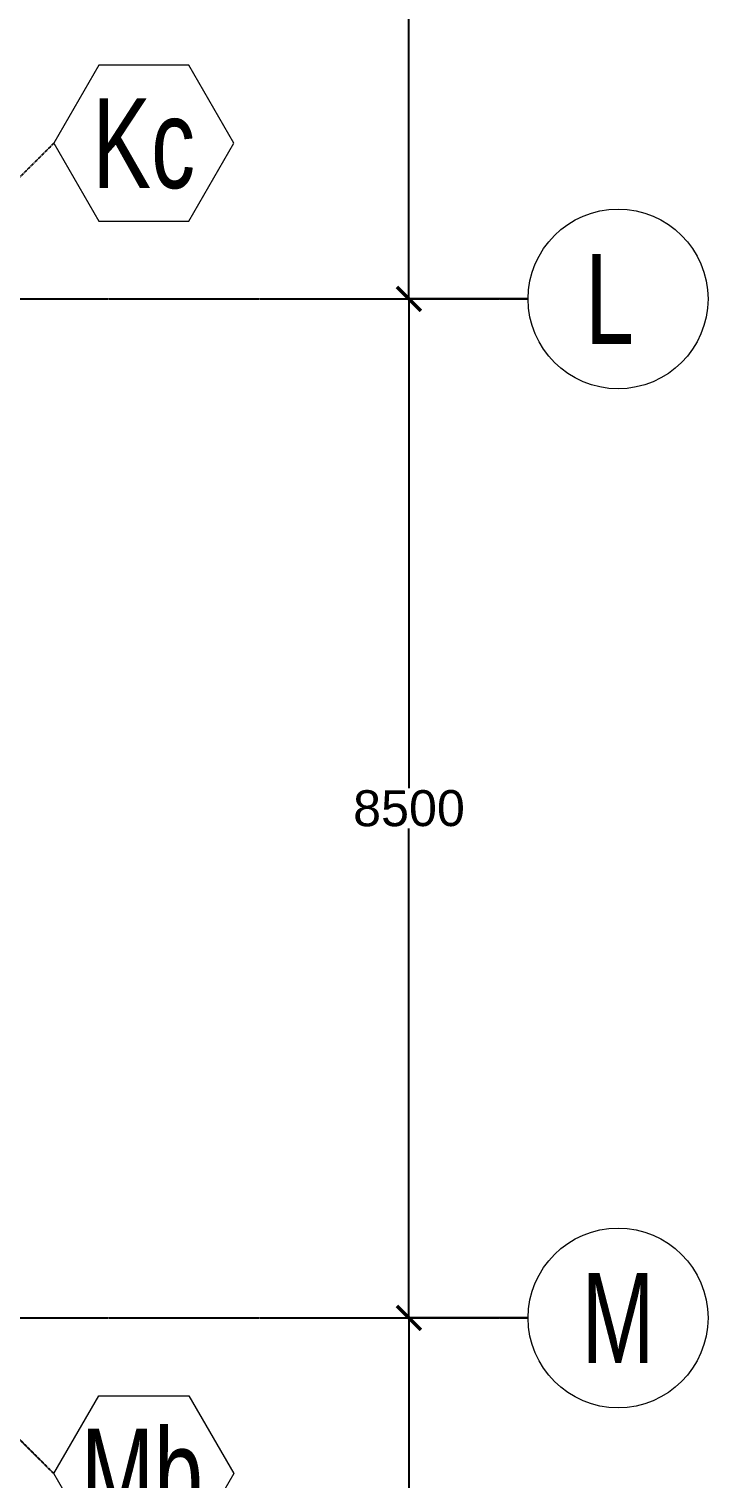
# Model space of a CAD drawing. Header units: millimetres. Extents: x -12345 to 95575, y -14368 to 31862.
# Drawn here: x 89912 to 95575, y 7156 to 19251 of the extents above; entities that cross this region are included whole.
import ezdxf
from ezdxf.enums import TextEntityAlignment as Align

# ---------------------------------------------------------------- set-up
doc = ezdxf.new("R2010")
doc.units = ezdxf.units.MM
doc.header["$LTSCALE"] = 0.95
doc.linetypes.add('DXK_LINE_DOT3', pattern=[5.9187, 2.979, -0.9799, 0.9799, -0.9799])
doc.layers.get('0').update_dxf_attribs({"color": 255})
for name, color, linetype in [('COTAS', 8, 'Continuous'), ('HCB-EJES', 1, 'Continuous'), ('HCB-ROTULOS', 2, 'Continuous')]:
    doc.layers.add(name, color=color, linetype=linetype)
doc.layers.add('HCB_EJES', color=1, linetype='DXK_LINE_DOT3', lineweight=9)
doc.styles.add('VERDANA', font='arial.ttf')
doc.dimstyles.new('1.125', dxfattribs={"dimscale": 0, "dimtxt": 300, "dimasz": 200, "dimexe": 4, "dimexo": 4, "dimgap": 15, "dimtad": 0, "dimdec": 0, "dimzin": 4, "dimdsep": 46, "dimtxsty": 'VERDANA', "dimblk": 'ARCHTICK', "dimcen": -10, "dimclrd": 256, "dimclrt": 3, "dimadec": 0, "dimazin": 0, "dimtfac": 1, "dimtdec": 0, "dimtmove": 2, "dimatfit": 0, "dimldrblk": 'OBLIQUE', "dimfxl": 0.05, "dimtolj": 1, "dimtzin": 0, "dimarcsym": 0})

# ---------------------------------------------------------------- blocks, each defined once
blk = doc.blocks.new('_ArchTick')
at = {"color": 0, "linetype": 'ByBlock', "const_width": 0.15}
blk.add_lwpolyline([(-0.5, -0.5), (0.5, 0.5)], dxfattribs=at)
blk = doc.blocks.new('*D596')
at = {"layer": 'COTAS', "color": 0, "lineweight": -2, "transparency": 16777216}
for p, q in [((94071, 25500), (93077, 25500)), ((94071, 17000), (93077, 17000))]:
    blk.add_line(p, q, dxfattribs=at)
at = {"layer": 'COTAS', "lineweight": -2, "transparency": 16777216}
for p, q in [((93081, 25500), (93081, 21418)), ((93081, 17000), (93081, 21082))]:
    blk.add_line(p, q, dxfattribs=at)
at = {"layer": 'Defpoints', "color": 0, "transparency": 16777216}
for p in [(93081, 25500), (94075, 25500), (94075, 17000)]:
    blk.add_point(p, dxfattribs=at)
at = {"layer": 'COTAS', "lineweight": -2, "transparency": 16777216, "xscale": 200, "yscale": 200, "zscale": 200}
for p, rotation in [((93081, 25500), 90), ((93081, 17000), 270)]:
    blk.add_blockref('_ArchTick', p, dxfattribs=dict(at, rotation=rotation))
at = {"layer": 'COTAS', "color": 3, "transparency": 16777216, "insert": (93081, 21250), "char_height": 300, "attachment_point": 5, "rotation": 0.1, "style": 'VERDANA'}
blk.add_mtext('\\A1;8500', dxfattribs=at)
blk = doc.blocks.new('_Oblique')
at = {"color": 0, "linetype": 'ByBlock', "lineweight": -2}
blk.add_line((-0.5, -0.5), (0.5, 0.5), dxfattribs=at)
blk = doc.blocks.new('*D597')
at = {"layer": 'COTAS', "color": 0, "lineweight": -2, "transparency": 16777216}
for p, q in [((94071, 17000), (93077, 17000)), ((94071, 8500), (93077, 8500))]:
    blk.add_line(p, q, dxfattribs=at)
at = {"layer": 'COTAS', "lineweight": -2, "transparency": 16777216}
for p, q in [((93081, 17000), (93081, 12918)), ((93081, 8500), (93081, 12582))]:
    blk.add_line(p, q, dxfattribs=at)
at = {"layer": 'Defpoints', "color": 0, "transparency": 16777216}
for p in [(94075, 17000), (93081, 8500), (94075, 8500)]:
    blk.add_point(p, dxfattribs=at)
at = {"layer": 'COTAS', "lineweight": -2, "transparency": 16777216, "xscale": 200, "yscale": 200, "zscale": 200}
for p, rotation in [((93081, 17000), 90), ((93081, 8500), 270)]:
    blk.add_blockref('_ArchTick', p, dxfattribs=dict(at, rotation=rotation))
at = {"layer": 'COTAS', "color": 3, "transparency": 16777216, "insert": (93081, 12750), "char_height": 300, "attachment_point": 5, "rotation": 0.1, "style": 'VERDANA'}
blk.add_mtext('\\A1;8500', dxfattribs=at)
blk = doc.blocks.new('*D598')
at = {"layer": 'COTAS', "color": 0, "lineweight": -2, "transparency": 16777216}
for p, q in [((94071, 8500), (93077, 8500)), ((94071, 0), (93077, 0))]:
    blk.add_line(p, q, dxfattribs=at)
at = {"layer": 'COTAS', "lineweight": -2, "transparency": 16777216}
for p, q in [((93081, 8500), (93081, 4418)), ((93081, 0), (93081, 4082))]:
    blk.add_line(p, q, dxfattribs=at)
at = {"layer": 'Defpoints', "color": 0, "transparency": 16777216}
for p in [(93081, 8500), (94075, 8500), (94075, 0)]:
    blk.add_point(p, dxfattribs=at)
at = {"layer": 'COTAS', "lineweight": -2, "transparency": 16777216, "xscale": 200, "yscale": 200, "zscale": 200}
for p, rotation in [((93081, 8500), 90), ((93081, 0), 270)]:
    blk.add_blockref('_ArchTick', p, dxfattribs=dict(at, rotation=rotation))
at = {"layer": 'COTAS', "color": 3, "transparency": 16777216, "insert": (93081, 4250), "char_height": 300, "attachment_point": 5, "rotation": 0.1, "style": 'VERDANA'}
blk.add_mtext('\\A1;8500', dxfattribs=at)

msp = doc.modelspace()

# ---------------------------------------------------------------- linework, layer by layer
at = {"layer": 'HCB-EJES', "linetype": 'DXK_LINE_DOT3'}
for p, q in [((-10844.5, 17000), (94075, 17000)), ((-10844.5, 8500), (94075, 8500))]:
    msp.add_line(p, q, dxfattribs=at)
for points in [[(70546.8, 17380), (89199.8, 17380), (90118.8, 18299)], [(90118.8, 7201), (89199.8, 8120), (70546.8, 8120)]]:
    msp.add_lwpolyline(points, dxfattribs=at)
at = {"layer": 'HCB_EJES', "color": 40, "linetype": 'ByBlock', "true_color": 0xf8d731}
for points in [[(90493.8, 17649.5), (91243.8, 17649.5), (91618.8, 18299), (91243.8, 18948.6), (90493.8, 18948.6), (90118.8, 18299)], [(91243.8, 6551.4), (90493.8, 6551.4), (90118.8, 7201), (90493.8, 7850.5), (91243.8, 7850.5), (91618.8, 7201)]]:
    msp.add_lwpolyline(points, close=True, dxfattribs=at)
for centre in [(94825, 17000), (94825, 8500)]:
    msp.add_circle(centre, 750, dxfattribs=at)

# ---------------------------------------------------------------- texts
at = {"layer": 'HCB-ROTULOS', "color": 4, "style": 'VERDANA', "width": 0.7}
for s, p in [('Kc', (90868.8, 18299)), ('L', (94754.4, 17000)), ('M', (94825, 8500)), ('Mb', (90854.3, 7201))]:
    msp.add_text(s, height=750, dxfattribs=at).set_placement(p, align=Align.MIDDLE_CENTER)

# ---------------------------------------------------------------- dimensions: what is measured, and where the dimension line sits
at = {"layer": 'COTAS'}
for base, p1, p2, angle, picture, middle in [((93081.1, 25500), (94075, 17000), (94075, 25500), 270, '*D596', (93081.1, 21250)), ((93081.1, 8500), (94075, 17000), (94075, 8500), 90, '*D597', (93081.1, 12750)), ((93081.1, 8500), (94075, 0), (94075, 8500), 270, '*D598', (93081.1, 4250))]:
    dim = msp.add_linear_dim(base=base, p1=p1, p2=p2, angle=angle, dimstyle='1.125', override={"dimscale": 1}, dxfattribs=at)
    dim.commit()
    dim.dimension.update_dxf_attribs({"geometry": picture, "text_midpoint": middle, "text_rotation": 0.1})

doc.saveas('drawing.dxf')
